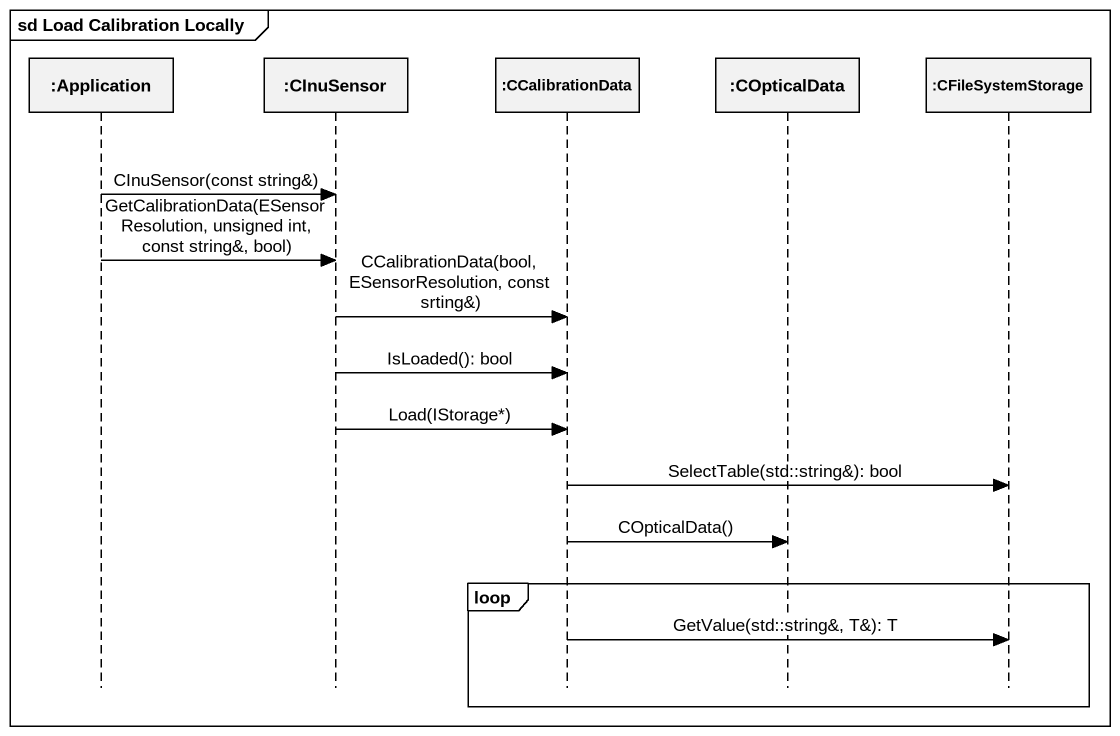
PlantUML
@startuml
mainframe sd Load Calibration Locally
hide footbox
participant ":Application" as Application
participant ":CInuSensor" as CInuSensor
participant ":CCalibrationData" as CCalibrationData
participant ":COpticalData" as COpticalData
participant ":CFileSystemStorage" as CFileSystemStorage

Application -> CInuSensor : CInuSensor(const string&)
Application -> CInuSensor : GetCalibrationData(ESensorResolution, unsigned int, const string&, bool)
CInuSensor -> CCalibrationData : CCalibrationData(bool, ESensorResolution, const srting&)
CInuSensor -> CCalibrationData : IsLoaded(): bool
CInuSensor -> CCalibrationData : Load(IStorage*)
CCalibrationData -> CFileSystemStorage : SelectTable(std::string&): bool
CCalibrationData -> COpticalData : COpticalData()
loop
  CCalibrationData -> CFileSystemStorage : GetValue(std::string&, T&): T
end
@enduml
